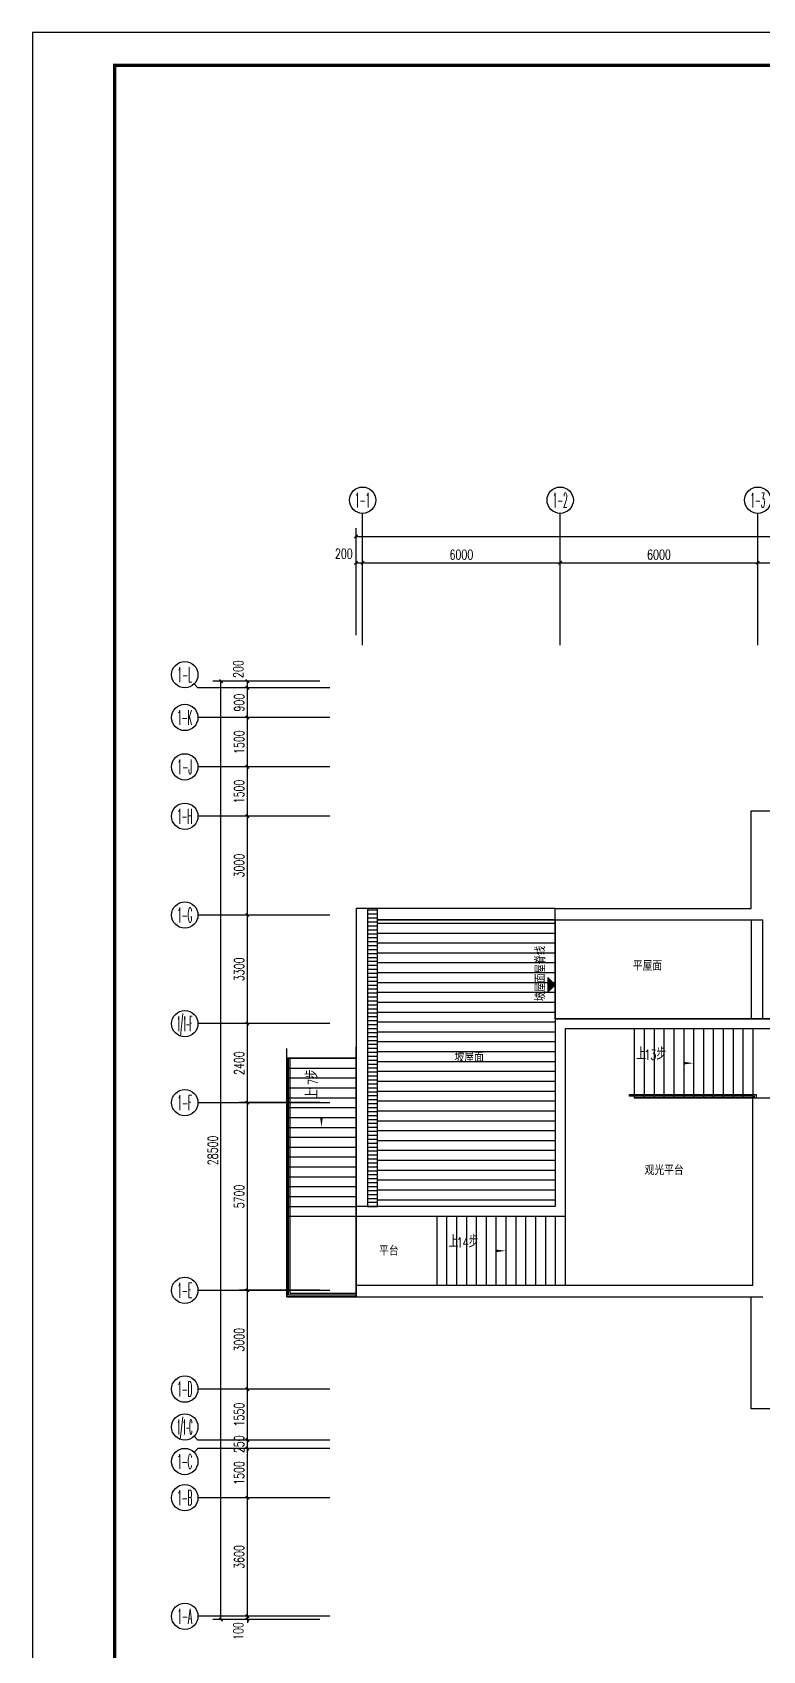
# Model space of a CAD drawing. Extents: x 815029915 to 815825525, y 579155098 to 579748855.
# Drawn here: x 815138250 to 815160425, y 579363266 to 579412420 of the extents above; entities that cross this region are included whole.
import ezdxf
from ezdxf.enums import TextEntityAlignment as Align

# ---------------------------------------------------------------- set-up
doc = ezdxf.new("R2010")
doc.units = 0
doc.header["$LTSCALE"] = 100
doc.header["$MEASUREMENT"] = 0
for name, color, linetype in [('AXIS', 3, 'Continuous'), ('AXIS_TEXT', 7, 'Continuous'), ('DIM_ELEV', 3, 'Continuous'), ('DIM_SYMB', 3, 'Continuous'), ('PUB_TEXT', 7, 'Continuous'), ('ZG-图框层', 4, 'Continuous'), ('zm', 1, 'Continuous')]:
    doc.layers.add(name, color=color, linetype=linetype)
doc.styles.add('_TCH_AXIS', font='COMPLEX', dxfattribs={"bigfont": 'GBCBIG'})
doc.styles.add('_TCH_DIM', font='SIMPLEX', dxfattribs={"bigfont": 'GBCBIG'})
doc.styles.add('_TCH_DIM_T3', font='SIMPLEX', dxfattribs={"width": 0.705882, "bigfont": 'GBCBIG'})
doc.styles.add('COMPLEX', font='COMPLEX')
doc.styles.add('宋体-TK', font='', dxfattribs={"width": 0.8})
doc.styles.get('宋体-TK').set_extended_font_data('SimSun')
doc.dimstyles.new('_TCH_ARCH-100', dxfattribs={"dimscale": 100, "dimtxt": 2.975, "dimasz": 1, "dimexe": 2.5, "dimexo": 3, "dimgap": 1, "dimtad": 1, "dimdec": 0, "dimzin": 0, "dimdsep": 46, "dimtxsty": '_TCH_DIM_T3', "dimblk": 'ARCHTICK', "dimcen": 0.09, "dimclrt": 7, "dimazin": 2, "dimtfac": 1, "dimtdec": 0, "dimtix": 1, "dimtmove": 2, "dimatfit": 3, "dimfxl": 0, "dimtolj": 1, "dimtzin": 0, "dimarcsym": 0})

# ---------------------------------------------------------------- blocks, each defined once
blk = doc.blocks.new('_AXISO')
blk.add_circle((0, 0), 0.5)
at = {"layer": 'AXIS_TEXT', "style": 'COMPLEX', "width": 1.041667}
blk.add_attdef('A', text='', height=0.56, dxfattribs=at).set_placement((-0.25, -0.28), (0.25, -0.28), align=Align.FIT)
blk = doc.blocks.new('_ArchTick')
at = {"color": 0, "linetype": 'ByBlock', "const_width": 0.4}
blk.add_lwpolyline([(-0.5, -0.5), (0.5, 0.5)], dxfattribs=at)
blk = doc.blocks.new('*D554')
at = {"layer": 'AXIS', "color": 0, "lineweight": -2, "transparency": 16777216}
for p, q in [((815146978, 579392710), (815143728, 579392710)), ((815143978, 579364210), (815143978, 579392710)), ((815146978, 579364210), (815143728, 579364210))]:
    blk.add_line(p, q, dxfattribs=at)
at = {"layer": 'Defpoints', "color": 0, "transparency": 16777216}
for p in [(815143978, 579392710), (815147278, 579392710), (815147278, 579364210)]:
    blk.add_point(p, dxfattribs=at)
at = {"layer": 'AXIS', "color": 0, "lineweight": -2, "transparency": 16777216, "xscale": 100, "yscale": 100, "zscale": 100}
for p, rotation in [((815143978, 579392710), 90), ((815143978, 579364210), 270)]:
    blk.add_blockref('_ArchTick', p, dxfattribs=dict(at, rotation=rotation))
at = {"layer": 'AXIS', "color": 7, "transparency": 16777216, "insert": (815143729, 579378460), "char_height": 297.5, "attachment_point": 5, "rotation": 90, "style": '_TCH_DIM_T3'}
blk.add_mtext('\\A1;28500', dxfattribs=at)
blk = doc.blocks.new('*D555')
at = {"layer": 'AXIS', "color": 0, "lineweight": -2, "transparency": 16777216}
for p, q in [((815146978, 579364310), (815144528, 579364310)), ((815146978, 579364210), (815144528, 579364210)), ((815144778, 579364310), (815144778, 579364410)), ((815144778, 579364210), (815144778, 579364310)), ((815144778, 579364210), (815144778, 579364110))]:
    blk.add_line(p, q, dxfattribs=at)
at = {"layer": 'Defpoints', "color": 0, "transparency": 16777216}
for p in [(815144778, 579364310), (815147278, 579364310), (815147278, 579364210)]:
    blk.add_point(p, dxfattribs=at)
at = {"layer": 'AXIS', "color": 0, "lineweight": -2, "transparency": 16777216, "xscale": 100, "yscale": 100, "zscale": 100}
for p, rotation in [((815144778, 579364310), 270), ((815144778, 579364210), 90)]:
    blk.add_blockref('_ArchTick', p, dxfattribs=dict(at, rotation=rotation))
at = {"layer": 'AXIS', "color": 7, "transparency": 16777216, "insert": (815144503, 579363860), "char_height": 297.5, "attachment_point": 5, "rotation": 90, "style": '_TCH_DIM_T3'}
blk.add_mtext('\\A1;100', dxfattribs=at)
blk = doc.blocks.new('*D556')
at = {"layer": 'AXIS', "color": 0, "lineweight": -2, "transparency": 16777216}
for p, q in [((815146978, 579367910), (815144528, 579367910)), ((815144778, 579364310), (815144778, 579367910)), ((815146978, 579364310), (815144528, 579364310))]:
    blk.add_line(p, q, dxfattribs=at)
at = {"layer": 'Defpoints', "color": 0, "transparency": 16777216}
for p in [(815144778, 579367910), (815147278, 579367910), (815147278, 579364310)]:
    blk.add_point(p, dxfattribs=at)
at = {"layer": 'AXIS', "color": 0, "lineweight": -2, "transparency": 16777216, "xscale": 100, "yscale": 100, "zscale": 100}
for p, rotation in [((815144778, 579367910), 90), ((815144778, 579364310), 270)]:
    blk.add_blockref('_ArchTick', p, dxfattribs=dict(at, rotation=rotation))
at = {"layer": 'AXIS', "color": 7, "transparency": 16777216, "insert": (815144529, 579366110), "char_height": 297.5, "attachment_point": 5, "rotation": 90, "style": '_TCH_DIM_T3'}
blk.add_mtext('\\A1;3600', dxfattribs=at)
blk = doc.blocks.new('*D557')
at = {"layer": 'AXIS', "color": 0, "lineweight": -2, "transparency": 16777216}
for p, q in [((815146978, 579369410), (815144528, 579369410)), ((815144778, 579367910), (815144778, 579369410)), ((815146978, 579367910), (815144528, 579367910))]:
    blk.add_line(p, q, dxfattribs=at)
at = {"layer": 'Defpoints', "color": 0, "transparency": 16777216}
for p in [(815144778, 579369410), (815147278, 579369410), (815147278, 579367910)]:
    blk.add_point(p, dxfattribs=at)
at = {"layer": 'AXIS', "color": 0, "lineweight": -2, "transparency": 16777216, "xscale": 100, "yscale": 100, "zscale": 100}
for p, rotation in [((815144778, 579369410), 90), ((815144778, 579367910), 270)]:
    blk.add_blockref('_ArchTick', p, dxfattribs=dict(at, rotation=rotation))
at = {"layer": 'AXIS', "color": 7, "transparency": 16777216, "insert": (815144529, 579368660), "char_height": 297.5, "attachment_point": 5, "rotation": 90, "style": '_TCH_DIM_T3'}
blk.add_mtext('\\A1;1500', dxfattribs=at)
blk = doc.blocks.new('*D558')
at = {"layer": 'AXIS', "color": 0, "lineweight": -2, "transparency": 16777216}
for p, q in [((815146978, 579369660), (815144528, 579369660)), ((815146978, 579369410), (815144528, 579369410)), ((815144778, 579369660), (815144778, 579369760)), ((815144778, 579369410), (815144778, 579369660)), ((815144778, 579369410), (815144778, 579369310))]:
    blk.add_line(p, q, dxfattribs=at)
at = {"layer": 'Defpoints', "color": 0, "transparency": 16777216}
for p in [(815144778, 579369660), (815147278, 579369660), (815147278, 579369410)]:
    blk.add_point(p, dxfattribs=at)
at = {"layer": 'AXIS', "color": 0, "lineweight": -2, "transparency": 16777216, "xscale": 100, "yscale": 100, "zscale": 100}
for p, rotation in [((815144778, 579369660), 270), ((815144778, 579369410), 90)]:
    blk.add_blockref('_ArchTick', p, dxfattribs=dict(at, rotation=rotation))
at = {"layer": 'AXIS', "color": 7, "transparency": 16777216, "insert": (815144529, 579369535), "char_height": 297.5, "attachment_point": 5, "rotation": 90, "style": '_TCH_DIM_T3'}
blk.add_mtext('\\A1;250', dxfattribs=at)
blk = doc.blocks.new('*D559')
at = {"layer": 'AXIS', "color": 0, "lineweight": -2, "transparency": 16777216}
for p, q in [((815146978, 579371210), (815144528, 579371210)), ((815144778, 579369660), (815144778, 579371210)), ((815146978, 579369660), (815144528, 579369660))]:
    blk.add_line(p, q, dxfattribs=at)
at = {"layer": 'Defpoints', "color": 0, "transparency": 16777216}
for p in [(815144778, 579371210), (815147278, 579371210), (815147278, 579369660)]:
    blk.add_point(p, dxfattribs=at)
at = {"layer": 'AXIS', "color": 0, "lineweight": -2, "transparency": 16777216, "xscale": 100, "yscale": 100, "zscale": 100}
for p, rotation in [((815144778, 579371210), 90), ((815144778, 579369660), 270)]:
    blk.add_blockref('_ArchTick', p, dxfattribs=dict(at, rotation=rotation))
at = {"layer": 'AXIS', "color": 7, "transparency": 16777216, "insert": (815144529, 579370435), "char_height": 297.5, "attachment_point": 5, "rotation": 90, "style": '_TCH_DIM_T3'}
blk.add_mtext('\\A1;1550', dxfattribs=at)
blk = doc.blocks.new('*D560')
at = {"layer": 'AXIS', "color": 0, "lineweight": -2, "transparency": 16777216}
for p, q in [((815146978, 579374210), (815144528, 579374210)), ((815144778, 579371210), (815144778, 579374210)), ((815146978, 579371210), (815144528, 579371210))]:
    blk.add_line(p, q, dxfattribs=at)
at = {"layer": 'Defpoints', "color": 0, "transparency": 16777216}
for p in [(815144778, 579374210), (815147278, 579374210), (815147278, 579371210)]:
    blk.add_point(p, dxfattribs=at)
at = {"layer": 'AXIS', "color": 0, "lineweight": -2, "transparency": 16777216, "xscale": 100, "yscale": 100, "zscale": 100}
for p, rotation in [((815144778, 579374210), 90), ((815144778, 579371210), 270)]:
    blk.add_blockref('_ArchTick', p, dxfattribs=dict(at, rotation=rotation))
at = {"layer": 'AXIS', "color": 7, "transparency": 16777216, "insert": (815144529, 579372710), "char_height": 297.5, "attachment_point": 5, "rotation": 90, "style": '_TCH_DIM_T3'}
blk.add_mtext('\\A1;3000', dxfattribs=at)
blk = doc.blocks.new('*D561')
at = {"layer": 'AXIS', "color": 0, "lineweight": -2, "transparency": 16777216}
for p, q in [((815146978, 579379910), (815144528, 579379910)), ((815144778, 579374210), (815144778, 579379910)), ((815146978, 579374210), (815144528, 579374210))]:
    blk.add_line(p, q, dxfattribs=at)
at = {"layer": 'Defpoints', "color": 0, "transparency": 16777216}
for p in [(815144778, 579379910), (815147278, 579379910), (815147278, 579374210)]:
    blk.add_point(p, dxfattribs=at)
at = {"layer": 'AXIS', "color": 0, "lineweight": -2, "transparency": 16777216, "xscale": 100, "yscale": 100, "zscale": 100}
for p, rotation in [((815144778, 579379910), 90), ((815144778, 579374210), 270)]:
    blk.add_blockref('_ArchTick', p, dxfattribs=dict(at, rotation=rotation))
at = {"layer": 'AXIS', "color": 7, "transparency": 16777216, "insert": (815144529, 579377060), "char_height": 297.5, "attachment_point": 5, "rotation": 90, "style": '_TCH_DIM_T3'}
blk.add_mtext('\\A1;5700', dxfattribs=at)
blk = doc.blocks.new('*D562')
at = {"layer": 'AXIS', "color": 0, "lineweight": -2, "transparency": 16777216}
for p, q in [((815146978, 579382310), (815144528, 579382310)), ((815144778, 579379910), (815144778, 579382310)), ((815146978, 579379910), (815144528, 579379910))]:
    blk.add_line(p, q, dxfattribs=at)
at = {"layer": 'Defpoints', "color": 0, "transparency": 16777216}
for p in [(815144778, 579382310), (815147278, 579382310), (815147278, 579379910)]:
    blk.add_point(p, dxfattribs=at)
at = {"layer": 'AXIS', "color": 0, "lineweight": -2, "transparency": 16777216, "xscale": 100, "yscale": 100, "zscale": 100}
for p, rotation in [((815144778, 579382310), 90), ((815144778, 579379910), 270)]:
    blk.add_blockref('_ArchTick', p, dxfattribs=dict(at, rotation=rotation))
at = {"layer": 'AXIS', "color": 7, "transparency": 16777216, "insert": (815144529, 579381110), "char_height": 297.5, "attachment_point": 5, "rotation": 90, "style": '_TCH_DIM_T3'}
blk.add_mtext('\\A1;2400', dxfattribs=at)
blk = doc.blocks.new('*D563')
at = {"layer": 'AXIS', "color": 0, "lineweight": -2, "transparency": 16777216}
for p, q in [((815146978, 579385610), (815144528, 579385610)), ((815144778, 579382310), (815144778, 579385610)), ((815146978, 579382310), (815144528, 579382310))]:
    blk.add_line(p, q, dxfattribs=at)
at = {"layer": 'Defpoints', "color": 0, "transparency": 16777216}
for p in [(815144778, 579385610), (815147278, 579385610), (815147278, 579382310)]:
    blk.add_point(p, dxfattribs=at)
at = {"layer": 'AXIS', "color": 0, "lineweight": -2, "transparency": 16777216, "xscale": 100, "yscale": 100, "zscale": 100}
for p, rotation in [((815144778, 579385610), 90), ((815144778, 579382310), 270)]:
    blk.add_blockref('_ArchTick', p, dxfattribs=dict(at, rotation=rotation))
at = {"layer": 'AXIS', "color": 7, "transparency": 16777216, "insert": (815144529, 579383960), "char_height": 297.5, "attachment_point": 5, "rotation": 90, "style": '_TCH_DIM_T3'}
blk.add_mtext('\\A1;3300', dxfattribs=at)
blk = doc.blocks.new('*D564')
at = {"layer": 'AXIS', "color": 0, "lineweight": -2, "transparency": 16777216}
for p, q in [((815146978, 579388610), (815144528, 579388610)), ((815144778, 579385610), (815144778, 579388610)), ((815146978, 579385610), (815144528, 579385610))]:
    blk.add_line(p, q, dxfattribs=at)
at = {"layer": 'Defpoints', "color": 0, "transparency": 16777216}
for p in [(815144778, 579388610), (815147278, 579388610), (815147278, 579385610)]:
    blk.add_point(p, dxfattribs=at)
at = {"layer": 'AXIS', "color": 0, "lineweight": -2, "transparency": 16777216, "xscale": 100, "yscale": 100, "zscale": 100}
for p, rotation in [((815144778, 579388610), 90), ((815144778, 579385610), 270)]:
    blk.add_blockref('_ArchTick', p, dxfattribs=dict(at, rotation=rotation))
at = {"layer": 'AXIS', "color": 7, "transparency": 16777216, "insert": (815144529, 579387110), "char_height": 297.5, "attachment_point": 5, "rotation": 90, "style": '_TCH_DIM_T3'}
blk.add_mtext('\\A1;3000', dxfattribs=at)
blk = doc.blocks.new('*D565')
at = {"layer": 'AXIS', "color": 0, "lineweight": -2, "transparency": 16777216}
for p, q in [((815146978, 579390110), (815144528, 579390110)), ((815144778, 579388610), (815144778, 579390110)), ((815146978, 579388610), (815144528, 579388610))]:
    blk.add_line(p, q, dxfattribs=at)
at = {"layer": 'Defpoints', "color": 0, "transparency": 16777216}
for p in [(815144778, 579390110), (815147278, 579390110), (815147278, 579388610)]:
    blk.add_point(p, dxfattribs=at)
at = {"layer": 'AXIS', "color": 0, "lineweight": -2, "transparency": 16777216, "xscale": 100, "yscale": 100, "zscale": 100}
for p, rotation in [((815144778, 579390110), 90), ((815144778, 579388610), 270)]:
    blk.add_blockref('_ArchTick', p, dxfattribs=dict(at, rotation=rotation))
at = {"layer": 'AXIS', "color": 7, "transparency": 16777216, "insert": (815144529, 579389360), "char_height": 297.5, "attachment_point": 5, "rotation": 90, "style": '_TCH_DIM_T3'}
blk.add_mtext('\\A1;1500', dxfattribs=at)
blk = doc.blocks.new('*D566')
at = {"layer": 'AXIS', "color": 0, "lineweight": -2, "transparency": 16777216}
for p, q in [((815146978, 579391610), (815144528, 579391610)), ((815144778, 579390110), (815144778, 579391610)), ((815146978, 579390110), (815144528, 579390110))]:
    blk.add_line(p, q, dxfattribs=at)
at = {"layer": 'Defpoints', "color": 0, "transparency": 16777216}
for p in [(815144778, 579391610), (815147278, 579391610), (815147278, 579390110)]:
    blk.add_point(p, dxfattribs=at)
at = {"layer": 'AXIS', "color": 0, "lineweight": -2, "transparency": 16777216, "xscale": 100, "yscale": 100, "zscale": 100}
for p, rotation in [((815144778, 579391610), 90), ((815144778, 579390110), 270)]:
    blk.add_blockref('_ArchTick', p, dxfattribs=dict(at, rotation=rotation))
at = {"layer": 'AXIS', "color": 7, "transparency": 16777216, "insert": (815144529, 579390860), "char_height": 297.5, "attachment_point": 5, "rotation": 90, "style": '_TCH_DIM_T3'}
blk.add_mtext('\\A1;1500', dxfattribs=at)
blk = doc.blocks.new('*D567')
at = {"layer": 'AXIS', "color": 0, "lineweight": -2, "transparency": 16777216}
for p, q in [((815146978, 579392510), (815144528, 579392510)), ((815144778, 579391610), (815144778, 579392510)), ((815146978, 579391610), (815144528, 579391610))]:
    blk.add_line(p, q, dxfattribs=at)
at = {"layer": 'Defpoints', "color": 0, "transparency": 16777216}
for p in [(815144778, 579392510), (815147278, 579392510), (815147278, 579391610)]:
    blk.add_point(p, dxfattribs=at)
at = {"layer": 'AXIS', "color": 0, "lineweight": -2, "transparency": 16777216, "xscale": 100, "yscale": 100, "zscale": 100}
for p, rotation in [((815144778, 579392510), 90), ((815144778, 579391610), 270)]:
    blk.add_blockref('_ArchTick', p, dxfattribs=dict(at, rotation=rotation))
at = {"layer": 'AXIS', "color": 7, "transparency": 16777216, "insert": (815144529, 579392060), "char_height": 297.5, "attachment_point": 5, "rotation": 90, "style": '_TCH_DIM_T3'}
blk.add_mtext('\\A1;900', dxfattribs=at)
blk = doc.blocks.new('*D568')
at = {"layer": 'AXIS', "color": 0, "lineweight": -2, "transparency": 16777216}
for p, q in [((815146978, 579392710), (815144528, 579392710)), ((815146978, 579392510), (815144528, 579392510)), ((815144778, 579392510), (815144778, 579392710))]:
    blk.add_line(p, q, dxfattribs=at)
at = {"layer": 'Defpoints', "color": 0, "transparency": 16777216}
for p in [(815144778, 579392710), (815147278, 579392710), (815147278, 579392510)]:
    blk.add_point(p, dxfattribs=at)
at = {"layer": 'AXIS', "color": 0, "lineweight": -2, "transparency": 16777216, "xscale": 100, "yscale": 100, "zscale": 100}
for p, rotation in [((815144778, 579392710), 90), ((815144778, 579392510), 270)]:
    blk.add_blockref('_ArchTick', p, dxfattribs=dict(at, rotation=rotation))
at = {"layer": 'AXIS', "color": 7, "transparency": 16777216, "insert": (815144503, 579393080), "char_height": 297.5, "attachment_point": 5, "rotation": 90, "style": '_TCH_DIM_T3'}
blk.add_mtext('\\A1;200', dxfattribs=at)
blk = doc.blocks.new('*D569')
at = {"layer": 'AXIS', "color": 0, "lineweight": -2, "transparency": 16777216}
for p, q in [((815148078, 579394110), (815148078, 579397360)), ((815148078, 579397110), (815207498, 579397110)), ((815207498, 579394110), (815207498, 579397360))]:
    blk.add_line(p, q, dxfattribs=at)
at = {"layer": 'Defpoints', "color": 0, "transparency": 16777216}
for p in [(815207498, 579397110), (815148078, 579393810), (815207498, 579393810)]:
    blk.add_point(p, dxfattribs=at)
at = {"layer": 'AXIS', "color": 0, "lineweight": -2, "transparency": 16777216, "xscale": 100, "yscale": 100, "zscale": 100, "rotation": 180}
blk.add_blockref('_ArchTick', (815148078, 579397110), dxfattribs=at)
at = {"layer": 'AXIS', "color": 0, "lineweight": -2, "transparency": 16777216, "xscale": 100, "yscale": 100, "zscale": 100}
blk.add_blockref('_ArchTick', (815207498, 579397110), dxfattribs=at)
at = {"layer": 'AXIS', "color": 7, "transparency": 16777216, "insert": (815177788, 579397358), "char_height": 297.5, "attachment_point": 5, "style": '_TCH_DIM_T3'}
blk.add_mtext('\\A1;59420', dxfattribs=at)
blk = doc.blocks.new('*D570')
at = {"layer": 'AXIS', "color": 0, "lineweight": -2, "transparency": 16777216}
for p, q in [((815148078, 579394110), (815148078, 579396560)), ((815148278, 579394110), (815148278, 579396560)), ((815148078, 579396310), (815148278, 579396310))]:
    blk.add_line(p, q, dxfattribs=at)
at = {"layer": 'Defpoints', "color": 0, "transparency": 16777216}
for p in [(815148278, 579396310), (815148078, 579393810), (815148278, 579393810)]:
    blk.add_point(p, dxfattribs=at)
at = {"layer": 'AXIS', "color": 0, "lineweight": -2, "transparency": 16777216, "xscale": 100, "yscale": 100, "zscale": 100, "rotation": 180}
blk.add_blockref('_ArchTick', (815148078, 579396310), dxfattribs=at)
at = {"layer": 'AXIS', "color": 0, "lineweight": -2, "transparency": 16777216, "xscale": 100, "yscale": 100, "zscale": 100}
blk.add_blockref('_ArchTick', (815148278, 579396310), dxfattribs=at)
at = {"layer": 'AXIS', "color": 7, "transparency": 16777216, "insert": (815147708, 579396585), "char_height": 297.5, "attachment_point": 5, "style": '_TCH_DIM_T3'}
blk.add_mtext('\\A1;200', dxfattribs=at)
blk = doc.blocks.new('*D571')
at = {"layer": 'AXIS', "color": 0, "lineweight": -2, "transparency": 16777216}
for p, q in [((815148278, 579394110), (815148278, 579396560)), ((815154278, 579394110), (815154278, 579396560)), ((815148278, 579396310), (815154278, 579396310))]:
    blk.add_line(p, q, dxfattribs=at)
at = {"layer": 'Defpoints', "color": 0, "transparency": 16777216}
for p in [(815154278, 579396310), (815148278, 579393810), (815154278, 579393810)]:
    blk.add_point(p, dxfattribs=at)
at = {"layer": 'AXIS', "color": 0, "lineweight": -2, "transparency": 16777216, "xscale": 100, "yscale": 100, "zscale": 100, "rotation": 180}
blk.add_blockref('_ArchTick', (815148278, 579396310), dxfattribs=at)
at = {"layer": 'AXIS', "color": 0, "lineweight": -2, "transparency": 16777216, "xscale": 100, "yscale": 100, "zscale": 100}
blk.add_blockref('_ArchTick', (815154278, 579396310), dxfattribs=at)
at = {"layer": 'AXIS', "color": 7, "transparency": 16777216, "insert": (815151278, 579396558), "char_height": 297.5, "attachment_point": 5, "style": '_TCH_DIM_T3'}
blk.add_mtext('\\A1;6000', dxfattribs=at)
blk = doc.blocks.new('*D572')
at = {"layer": 'AXIS', "color": 0, "lineweight": -2, "transparency": 16777216}
for p, q in [((815154278, 579394110), (815154278, 579396560)), ((815160278, 579394110), (815160278, 579396560)), ((815154278, 579396310), (815160278, 579396310))]:
    blk.add_line(p, q, dxfattribs=at)
at = {"layer": 'Defpoints', "color": 0, "transparency": 16777216}
for p in [(815160278, 579396310), (815154278, 579393810), (815160278, 579393810)]:
    blk.add_point(p, dxfattribs=at)
at = {"layer": 'AXIS', "color": 0, "lineweight": -2, "transparency": 16777216, "xscale": 100, "yscale": 100, "zscale": 100, "rotation": 180}
blk.add_blockref('_ArchTick', (815154278, 579396310), dxfattribs=at)
at = {"layer": 'AXIS', "color": 0, "lineweight": -2, "transparency": 16777216, "xscale": 100, "yscale": 100, "zscale": 100}
blk.add_blockref('_ArchTick', (815160278, 579396310), dxfattribs=at)
at = {"layer": 'AXIS', "color": 7, "transparency": 16777216, "insert": (815157278, 579396558), "char_height": 297.5, "attachment_point": 5, "style": '_TCH_DIM_T3'}
blk.add_mtext('\\A1;6000', dxfattribs=at)
blk = doc.blocks.new('*D573')
at = {"layer": 'AXIS', "color": 0, "lineweight": -2, "transparency": 16777216}
for p, q in [((815160278, 579394110), (815160278, 579396560)), ((815166278, 579394110), (815166278, 579396560)), ((815160278, 579396310), (815166278, 579396310))]:
    blk.add_line(p, q, dxfattribs=at)
at = {"layer": 'Defpoints', "color": 0, "transparency": 16777216}
for p in [(815166278, 579396310), (815160278, 579393810), (815166278, 579393810)]:
    blk.add_point(p, dxfattribs=at)
at = {"layer": 'AXIS', "color": 0, "lineweight": -2, "transparency": 16777216, "xscale": 100, "yscale": 100, "zscale": 100, "rotation": 180}
blk.add_blockref('_ArchTick', (815160278, 579396310), dxfattribs=at)
at = {"layer": 'AXIS', "color": 0, "lineweight": -2, "transparency": 16777216, "xscale": 100, "yscale": 100, "zscale": 100}
blk.add_blockref('_ArchTick', (815166278, 579396310), dxfattribs=at)
at = {"layer": 'AXIS', "color": 7, "transparency": 16777216, "insert": (815163278, 579396558), "char_height": 297.5, "attachment_point": 5, "style": '_TCH_DIM_T3'}
blk.add_mtext('\\A1;6000', dxfattribs=at)
blk = doc.blocks.new('ll')
at = {"layer": 'ZG-图框层'}
blk.add_lwpolyline([(815136770, 579524220), (815255670, 579524220), (815255670, 579608320), (815136770, 579608320)], close=True, dxfattribs=at)

msp = doc.modelspace()

# ---------------------------------------------------------------- hatches: boundary and pattern name
at = {"layer": 'DIM_ELEV'}
msp.add_hatch(color=256, dxfattribs=at).paths.add_polyline_path([(815154128.2, 579383491.8), (815153903.2, 579383716.8), (815153903.2, 579383266.8)])

# ---------------------------------------------------------------- linework, layer by layer
for p, q in [((815160078.2, 579385809.7), (815160078.2, 579388771.3)), ((815160078.2, 579388771.3), (815178478.2, 579388771.3)), ((815154128.2, 579385809.7), (815148078.2, 579385809.7)), ((815148078.2, 579385809.7), (815148078.2, 579376459.7)), ((815148728.2, 579385809.7), (815148428.2, 579385809.7)), ((815148428.2, 579385809.7), (815148428.2, 579376759.7)), ((815148728.2, 579376759.7), (815148728.2, 579385809.7)), ((815154128.2, 579382459.7), (815154128.2, 579385809.7)), ((815154128.2, 579385809.7), (815160078.2, 579385809.7)), ((815148728.2, 579385459.7), (815154128.2, 579385459.7)), ((815148728.2, 579376759.7), (815148728.2, 579385459.7)), ((815154128.2, 579385459.7), (815148728.2, 579385459.7)), ((815154128.2, 579385459.7), (815154128.2, 579376759.7)), ((815154128.2, 579385459.7), (815160428.9, 579385459.7)), ((815160072.7, 579385460.4), (815160072.7, 579382459.7)), ((815160422.7, 579385460.4), (815160422.7, 579382459.7)), ((815166128.2, 579382459.7), (815154128.2, 579382459.7)), ((815154128.2, 579382459.7), (815154128.2, 579376759.7)), ((815154128.2, 579382459.7), (815154128.2, 579376759.7)), ((815154128.2, 579382459.7), (815166128.2, 579382459.7)), ((815154428.2, 579382159.7), (815154428.2, 579376459.7)), ((815154428.2, 579382159.7), (815166428.2, 579382159.7)), ((815148078.2, 579381259.7), (815145978.2, 579381259.7)), ((815145978.2, 579381259.7), (815145978.2, 579374009.7)), ((815146028.2, 579374059.7), (815146028.2, 579381259.7)), ((815146078.2, 579374109.7), (815146078.2, 579381259.7)), ((815148078.2, 579376759.7), (815148078.2, 579381259.7)), ((815160128.2, 579374359.7), (815160128.2, 579380059.7)), ((815160128.2, 579380059.7), (815178978.3, 579380059.7)), ((815154128.2, 579376759.7), (815148078.2, 579376759.7)), ((815154128.2, 579376759.7), (815148078.2, 579376759.7)), ((815148428.2, 579376759.7), (815148728.2, 579376759.7)), ((815154128.2, 579376759.7), (815148728.2, 579376759.7)), ((815148078.2, 579376459.7), (815154428.2, 579376459.7)), ((815160128.2, 579374359.7), (815148078.2, 579374359.7)), ((815145978.2, 579374009.7), (815160428.2, 579374009.7)), ((815148078.2, 579374059.7), (815146028.2, 579374059.7)), ((815148078.2, 579374109.7), (815146078.2, 579374109.7)), ((815148078.2, 579374009.7), (815160428.2, 579374009.7)), ((815160078.2, 579370609.7), (815160078.2, 579374009.7)), ((815178078.2, 579370609.7), (815160078.2, 579370609.7))]:
    msp.add_line(p, q)
at = {"color": 252, "linetype": 'Continuous'}
for p, q in [((815148428.2, 579385763.2), (815148728.2, 579385763.2)), ((815148428.2, 579385643.2), (815148728.2, 579385643.2)), ((815148428.2, 579385523.2), (815148728.2, 579385523.2)), ((815148428.2, 579385403.2), (815148728.2, 579385403.2)), ((815148428.2, 579385283.2), (815148728.2, 579385283.2)), ((815148428.2, 579385163.2), (815148728.2, 579385163.2)), ((815148728.2, 579385363.2), (815154128.2, 579385363.2)), ((815148428.2, 579385043.2), (815148728.2, 579385043.2)), ((815148428.2, 579384923.2), (815148728.2, 579384923.2)), ((815148428.2, 579384803.2), (815148728.2, 579384803.2)), ((815148428.2, 579384683.2), (815148728.2, 579384683.2)), ((815148728.2, 579385063.2), (815154128.2, 579385063.2)), ((815148728.2, 579384763.2), (815154128.2, 579384763.2)), ((815148428.2, 579384563.2), (815148728.2, 579384563.2)), ((815148428.2, 579384443.2), (815148728.2, 579384443.2)), ((815148428.2, 579384323.2), (815148728.2, 579384323.2)), ((815148428.2, 579384203.2), (815148728.2, 579384203.2)), ((815148728.2, 579384463.2), (815154128.2, 579384463.2)), ((815148728.2, 579384163.2), (815154128.2, 579384163.2)), ((815148428.2, 579384083.2), (815148728.2, 579384083.2)), ((815148428.2, 579383963.2), (815148728.2, 579383963.2)), ((815148428.2, 579383843.2), (815148728.2, 579383843.2)), ((815148428.2, 579383723.2), (815148728.2, 579383723.2)), ((815148728.2, 579383863.2), (815154128.2, 579383863.2)), ((815148428.2, 579383603.2), (815148728.2, 579383603.2)), ((815148428.2, 579383483.2), (815148728.2, 579383483.2)), ((815148428.2, 579383363.2), (815148728.2, 579383363.2)), ((815148428.2, 579383243.2), (815148728.2, 579383243.2)), ((815148728.2, 579383563.2), (815154128.2, 579383563.2)), ((815148728.2, 579383263.2), (815154128.2, 579383263.2)), ((815148428.2, 579383123.2), (815148728.2, 579383123.2)), ((815148428.2, 579383003.2), (815148728.2, 579383003.2)), ((815148428.2, 579382883.2), (815148728.2, 579382883.2)), ((815148428.2, 579382763.2), (815148728.2, 579382763.2)), ((815148728.2, 579382963.2), (815154128.2, 579382963.2)), ((815148728.2, 579382663.2), (815154128.2, 579382663.2)), ((815148428.2, 579382643.2), (815148728.2, 579382643.2)), ((815148428.2, 579382523.2), (815148728.2, 579382523.2)), ((815148428.2, 579382403.2), (815148728.2, 579382403.2)), ((815148428.2, 579382283.2), (815148728.2, 579382283.2)), ((815148428.2, 579382163.2), (815148728.2, 579382163.2)), ((815148728.2, 579382363.2), (815154128.2, 579382363.2)), ((815148428.2, 579382043.2), (815148728.2, 579382043.2)), ((815148428.2, 579381923.2), (815148728.2, 579381923.2)), ((815148428.2, 579381803.2), (815148728.2, 579381803.2)), ((815148428.2, 579381683.2), (815148728.2, 579381683.2)), ((815148728.2, 579382063.2), (815154128.2, 579382063.2)), ((815148728.2, 579381763.2), (815154128.2, 579381763.2)), ((815148428.2, 579381563.2), (815148728.2, 579381563.2)), ((815148428.2, 579381443.2), (815148728.2, 579381443.2)), ((815148428.2, 579381323.2), (815148728.2, 579381323.2)), ((815148428.2, 579381203.2), (815148728.2, 579381203.2)), ((815148728.2, 579381463.2), (815154128.2, 579381463.2)), ((815148428.2, 579381083.2), (815148728.2, 579381083.2)), ((815148428.2, 579380963.2), (815148728.2, 579380963.2)), ((815148428.2, 579380843.2), (815148728.2, 579380843.2)), ((815148428.2, 579380723.2), (815148728.2, 579380723.2)), ((815148728.2, 579381163.2), (815154128.2, 579381163.2)), ((815148728.2, 579380863.2), (815154128.2, 579380863.2)), ((815148428.2, 579380603.2), (815148728.2, 579380603.2)), ((815148428.2, 579380483.2), (815148728.2, 579380483.2)), ((815148428.2, 579380363.2), (815148728.2, 579380363.2)), ((815148428.2, 579380243.2), (815148728.2, 579380243.2)), ((815148728.2, 579380563.2), (815154128.2, 579380563.2)), ((815148728.2, 579380263.2), (815154128.2, 579380263.2)), ((815148428.2, 579380123.2), (815148728.2, 579380123.2)), ((815148428.2, 579380003.2), (815148728.2, 579380003.2)), ((815148428.2, 579379883.2), (815148728.2, 579379883.2)), ((815148428.2, 579379763.2), (815148728.2, 579379763.2)), ((815148728.2, 579379963.2), (815154128.2, 579379963.2)), ((815148428.2, 579379643.2), (815148728.2, 579379643.2)), ((815148428.2, 579379523.2), (815148728.2, 579379523.2)), ((815148428.2, 579379403.2), (815148728.2, 579379403.2)), ((815148428.2, 579379283.2), (815148728.2, 579379283.2)), ((815148728.2, 579379663.2), (815154128.2, 579379663.2)), ((815148728.2, 579379363.2), (815154128.2, 579379363.2)), ((815148428.2, 579379163.2), (815148728.2, 579379163.2)), ((815148428.2, 579379043.2), (815148728.2, 579379043.2)), ((815148428.2, 579378923.2), (815148728.2, 579378923.2)), ((815148428.2, 579378803.2), (815148728.2, 579378803.2)), ((815148728.2, 579379063.2), (815154128.2, 579379063.2)), ((815148728.2, 579378763.2), (815154128.2, 579378763.2)), ((815148428.2, 579378683.2), (815148728.2, 579378683.2)), ((815148428.2, 579378563.2), (815148728.2, 579378563.2)), ((815148428.2, 579378443.2), (815148728.2, 579378443.2)), ((815148428.2, 579378323.2), (815148728.2, 579378323.2)), ((815148728.2, 579378463.2), (815154128.2, 579378463.2)), ((815148428.2, 579378203.2), (815148728.2, 579378203.2)), ((815148428.2, 579378083.2), (815148728.2, 579378083.2)), ((815148428.2, 579377963.2), (815148728.2, 579377963.2)), ((815148428.2, 579377843.2), (815148728.2, 579377843.2)), ((815148728.2, 579378163.2), (815154128.2, 579378163.2)), ((815148728.2, 579377863.2), (815154128.2, 579377863.2)), ((815148428.2, 579377723.2), (815148728.2, 579377723.2)), ((815148428.2, 579377603.2), (815148728.2, 579377603.2)), ((815148428.2, 579377483.2), (815148728.2, 579377483.2)), ((815148428.2, 579377363.2), (815148728.2, 579377363.2)), ((815148428.2, 579377243.2), (815148728.2, 579377243.2)), ((815148728.2, 579377563.2), (815154128.2, 579377563.2)), ((815148728.2, 579377263.2), (815154128.2, 579377263.2)), ((815148428.2, 579377123.2), (815148728.2, 579377123.2)), ((815148428.2, 579377003.2), (815148728.2, 579377003.2)), ((815148428.2, 579376883.2), (815148728.2, 579376883.2)), ((815148428.2, 579376763.2), (815148728.2, 579376763.2)), ((815148728.2, 579376963.2), (815154128.2, 579376963.2))]:
    msp.add_line(p, q, dxfattribs=at)
at = {"color": 2}
for p, q in [((815156528.2, 579382159.7), (815156528.2, 579380059.7)), ((815156828.2, 579382159.7), (815156828.2, 579380059.7)), ((815157128.2, 579382159.7), (815157128.2, 579380059.7)), ((815157428.2, 579382159.7), (815157428.2, 579380059.7)), ((815157728.2, 579382159.7), (815157728.2, 579380059.7)), ((815158028.2, 579382159.7), (815158028.2, 579380059.7)), ((815158328.2, 579382159.7), (815158328.2, 579380059.7)), ((815158628.2, 579382159.7), (815158628.2, 579380059.7)), ((815158928.2, 579382159.7), (815158928.2, 579380059.7)), ((815159228.2, 579382159.7), (815159228.2, 579380059.7)), ((815159528.2, 579382159.7), (815159528.2, 579380059.7)), ((815159828.2, 579382159.7), (815159828.2, 579380059.7)), ((815160128.2, 579382159.7), (815160128.2, 579380059.7)), ((815145978.2, 579376459.7), (815145978.2, 579381560)), ((815145978.2, 579381259.7), (815148078.2, 579381259.7)), ((815148078.2, 579374009.7), (815148078.2, 579381601.6)), ((815145978.2, 579380959.7), (815148078.2, 579380959.7)), ((815145978.2, 579380659.7), (815148078.2, 579380659.7)), ((815145978.2, 579380359.7), (815148078.2, 579380359.7)), ((815145978.2, 579380059.7), (815148078.2, 579380059.7)), ((815145978.2, 579379759.7), (815148078.2, 579379759.7)), ((815156378.2, 579380109.7), (815156378.2, 579380159.7)), ((815156378.2, 579380159.7), (815156528.2, 579380159.7)), ((815156528.2, 579380109.7), (815156378.2, 579380109.7)), ((815156528.2, 579380159.7), (815160228.2, 579380159.7)), ((815160178.2, 579380109.7), (815156528.2, 579380109.7)), ((815160128.2, 579380059.7), (815156528.2, 579380059.7)), ((815156528.2, 579380059.7), (815160128.2, 579380059.7)), ((815160178.2, 579380059.7), (815160178.2, 579380109.7)), ((815160228.2, 579380159.7), (815160228.2, 579380059.7)), ((815145978.2, 579379459.7), (815148078.2, 579379459.7)), ((815145978.2, 579379159.7), (815148078.2, 579379159.7)), ((815145978.2, 579378859.7), (815148078.2, 579378859.7)), ((815145978.2, 579378559.7), (815148078.2, 579378559.7)), ((815145978.2, 579378259.7), (815148078.2, 579378259.7)), ((815145978.2, 579377959.7), (815148078.2, 579377959.7)), ((815145978.2, 579377659.7), (815148078.2, 579377659.7)), ((815145978.2, 579377359.7), (815148078.2, 579377359.7)), ((815145978.2, 579377059.7), (815148078.2, 579377059.7)), ((815145978.2, 579376759.7), (815148078.2, 579376759.7)), ((815145978.2, 579376459.7), (815148078.2, 579376459.7)), ((815145978.2, 579374009.7), (815145978.2, 579376459.7)), ((815148078.2, 579376459.7), (815148078.2, 579374009.7)), ((815150528.2, 579376459.7), (815150528.2, 579374359.7)), ((815150828.2, 579376459.7), (815150828.2, 579374359.7)), ((815151128.2, 579376459.7), (815151128.2, 579374359.7)), ((815151428.2, 579376459.7), (815151428.2, 579374359.7)), ((815151728.2, 579376459.7), (815151728.2, 579374359.7)), ((815152028.2, 579376459.7), (815152028.2, 579374359.7)), ((815152328.2, 579376459.7), (815152328.2, 579374359.7)), ((815152628.2, 579376459.7), (815152628.2, 579374359.7)), ((815152928.2, 579376459.7), (815152928.2, 579374359.7)), ((815153228.2, 579376459.7), (815153228.2, 579374359.7)), ((815153528.2, 579376459.7), (815153528.2, 579374359.7)), ((815153828.2, 579376459.7), (815153828.2, 579374359.7)), ((815154128.2, 579376459.7), (815154128.2, 579374359.7)), ((815154428.2, 579376459.7), (815154428.2, 579374359.7)), ((815148078.2, 579374009.7), (815145978.2, 579374009.7))]:
    msp.add_line(p, q, dxfattribs=at)
at = {"layer": 'AXIS'}
for p, q in [((815148278.2, 579393809.7), (815148278.2, 579397809.7)), ((815154278.2, 579393809.7), (815154278.2, 579397809.7)), ((815160278.2, 579393809.7), (815160278.2, 579397809.7)), ((815143278.2, 579392509.7), (815143161, 579392626.9)), ((815147278.2, 579392509.7), (815143278.2, 579392509.7)), ((815147278.2, 579391609.7), (815143278.2, 579391609.7)), ((815147278.2, 579390109.7), (815143278.2, 579390109.7)), ((815147278.2, 579388609.7), (815143278.2, 579388609.7)), ((815147278.2, 579385609.7), (815143278.2, 579385609.7)), ((815147278.2, 579382309.7), (815143278.2, 579382309.7)), ((815147278.2, 579379909.7), (815143278.2, 579379909.7)), ((815147278.2, 579374209.7), (815143278.2, 579374209.7)), ((815147278.2, 579371209.7), (815143278.2, 579371209.7)), ((815143278.2, 579369659.7), (815143161, 579369776.9)), ((815143278.2, 579369409.7), (815143161, 579369292.6)), ((815147278.2, 579369659.7), (815143278.2, 579369659.7)), ((815147278.2, 579369409.7), (815143278.2, 579369409.7)), ((815147278.2, 579367909.7), (815143278.2, 579367909.7)), ((815147278.2, 579364309.7), (815143278.2, 579364309.7))]:
    msp.add_line(p, q, dxfattribs=at)
at = {"layer": 'DIM_ELEV'}
for p, q in [((815154128.2, 579383491.8), (815153903.2, 579383716.8)), ((815153903.2, 579383716.8), (815153903.2, 579383266.8)), ((815154128.2, 579383491.8), (815153903.2, 579383266.8))]:
    msp.add_line(p, q, dxfattribs=at)
at = {"layer": 'DIM_SYMB'}
for points in [[(815147028.2, 579381733.3, 0, 0, 0), (815147028.2, 579379159.7, 0, 80, 0), (815147028.2, 579379459.7, 0, 0, 0)], [(815155706.7, 579381109.7, 0, 0, 0), (815158328.2, 579381109.7, 0, 80, 0), (815158028.2, 579381109.7, 0, 0, 0)], [(815150006.7, 579375409.7, 0, 0, 0), (815152628.2, 579375409.7, 0, 80, 0), (815152328.2, 579375409.7, 0, 0, 0)]]:
    msp.add_lwpolyline(points, format="xyseb", dxfattribs=at)
at = {"layer": 'ZG-图框层'}
msp.add_lwpolyline([(815138250.2, 579328319.6), (815257150.2, 579328319.6), (815257150.2, 579412419.6), (815138250.2, 579412419.6)], close=True, dxfattribs=at)
at = {"layer": 'ZG-图框层', "const_width": 100}
msp.add_lwpolyline([(815140750.2, 579329319.6), (815256150.2, 579329319.6), (815256150.2, 579411419.6), (815140750.2, 579411419.6)], close=True, dxfattribs=at)

# ---------------------------------------------------------------- block references
at = {"layer": 'AXIS'}
ref = msp.add_blockref('_AXISO', (815148278.2, 579398209.7), dxfattribs=dict(at, xscale=800, yscale=800, zscale=800))
ref.add_attrib('A', '1-1', dxfattribs={"color": 7, "height": 452.55, "style": '_TCH_AXIS', "width": 0.42}).set_placement((815148051.9, 579397983.5), (815148504.5, 579397983.5), align=Align.FIT)
ref = msp.add_blockref('_AXISO', (815154278.2, 579398209.7), dxfattribs=dict(at, xscale=800, yscale=800, zscale=800))
ref.add_attrib('A', '1-2', dxfattribs={"color": 7, "height": 452.55, "style": '_TCH_AXIS', "width": 0.381818}).set_placement((815154051.9, 579397983.5), (815154504.5, 579397983.5), align=Align.FIT)
ref = msp.add_blockref('_AXISO', (815160278.2, 579398209.7), dxfattribs=dict(at, xscale=800, yscale=800, zscale=800))
ref.add_attrib('A', '1-3', dxfattribs={"color": 7, "height": 452.55, "style": '_TCH_AXIS', "width": 0.381818}).set_placement((815160051.9, 579397983.5), (815160504.5, 579397983.5), align=Align.FIT)
ref = msp.add_blockref('_AXISO', (815142878.2, 579392909.7), dxfattribs=dict(at, xscale=800, yscale=800, zscale=800))
ref.add_attrib('A', '1-L', dxfattribs={"color": 7, "height": 452.55, "style": '_TCH_AXIS', "width": 0.375}).set_placement((815142651.9, 579392683.5), (815143104.5, 579392683.5), align=Align.FIT)
ref = msp.add_blockref('_AXISO', (815142878.2, 579391609.7), dxfattribs=dict(at, xscale=800, yscale=800, zscale=800))
ref.add_attrib('A', '1-K', dxfattribs={"color": 7, "height": 452.55, "style": '_TCH_AXIS', "width": 0.35}).set_placement((815142651.9, 579391383.5), (815143104.5, 579391383.5), align=Align.FIT)
ref = msp.add_blockref('_AXISO', (815142878.2, 579390109.7), dxfattribs=dict(at, xscale=800, yscale=800, zscale=800))
ref.add_attrib('A', '1-J', dxfattribs={"color": 7, "height": 452.55, "style": '_TCH_AXIS', "width": 0.403846}).set_placement((815142651.9, 579389883.5), (815143104.5, 579389883.5), align=Align.FIT)
ref = msp.add_blockref('_AXISO', (815142878.2, 579388609.7), dxfattribs=dict(at, xscale=800, yscale=800, zscale=800))
ref.add_attrib('A', '1-H', dxfattribs={"color": 7, "height": 452.55, "style": '_TCH_AXIS', "width": 0.344262}).set_placement((815142651.9, 579388383.5), (815143104.5, 579388383.5), align=Align.FIT)
ref = msp.add_blockref('_AXISO', (815142878.2, 579385609.7), dxfattribs=dict(at, xscale=800, yscale=800, zscale=800))
ref.add_attrib('A', '1-G', dxfattribs={"color": 7, "height": 452.55, "style": '_TCH_AXIS', "width": 0.355932}).set_placement((815142651.9, 579385383.5), (815143104.5, 579385383.5), align=Align.FIT)
ref = msp.add_blockref('_AXISO', (815142878.2, 579382309.7), dxfattribs=dict(at, xscale=800, yscale=800, zscale=800))
ref.add_attrib('A', '1/1-F', dxfattribs={"color": 7, "height": 452.55, "style": '_TCH_AXIS', "width": 0.223404}).set_placement((815142651.9, 579382083.5), (815143104.5, 579382083.5), align=Align.FIT)
ref = msp.add_blockref('_AXISO', (815142878.2, 579379909.7), dxfattribs=dict(at, xscale=800, yscale=800, zscale=800))
ref.add_attrib('A', '1-F', dxfattribs={"color": 7, "height": 452.55, "style": '_TCH_AXIS', "width": 0.368421}).set_placement((815142651.9, 579379683.5), (815143104.5, 579379683.5), align=Align.FIT)
ref = msp.add_blockref('_AXISO', (815142878.2, 579374209.7), dxfattribs=dict(at, xscale=800, yscale=800, zscale=800))
ref.add_attrib('A', '1-E', dxfattribs={"color": 7, "height": 452.55, "style": '_TCH_AXIS', "width": 0.368421}).set_placement((815142651.9, 579373983.5), (815143104.5, 579373983.5), align=Align.FIT)
ref = msp.add_blockref('_AXISO', (815142878.2, 579371209.7), dxfattribs=dict(at, xscale=800, yscale=800, zscale=800))
ref.add_attrib('A', '1-D', dxfattribs={"color": 7, "height": 452.55, "style": '_TCH_AXIS', "width": 0.362069}).set_placement((815142651.9, 579370983.5), (815143104.5, 579370983.5), align=Align.FIT)
ref = msp.add_blockref('_AXISO', (815142878.2, 579370059.7), dxfattribs=dict(at, xscale=800, yscale=800, zscale=800))
ref.add_attrib('A', '1/1-C', dxfattribs={"color": 7, "height": 452.55, "style": '_TCH_AXIS', "width": 0.225806}).set_placement((815142651.9, 579369833.5), (815143104.5, 579369833.5), align=Align.FIT)
ref = msp.add_blockref('_AXISO', (815142878.2, 579369009.7), dxfattribs=dict(at, xscale=800, yscale=800, zscale=800))
ref.add_attrib('A', '1-C', dxfattribs={"color": 7, "height": 452.55, "style": '_TCH_AXIS', "width": 0.375}).set_placement((815142651.9, 579368783.5), (815143104.5, 579368783.5), align=Align.FIT)
ref = msp.add_blockref('_AXISO', (815142878.2, 579367909.7), dxfattribs=dict(at, xscale=800, yscale=800, zscale=800))
ref.add_attrib('A', '1-B', dxfattribs={"color": 7, "height": 452.55, "style": '_TCH_AXIS', "width": 0.362069}).set_placement((815142651.9, 579367683.5), (815143104.5, 579367683.5), align=Align.FIT)
ref = msp.add_blockref('_AXISO', (815142878.2, 579364309.7), dxfattribs=dict(at, xscale=800, yscale=800, zscale=800))
ref.add_attrib('A', '1-A', dxfattribs={"color": 7, "height": 452.55, "style": '_TCH_AXIS', "width": 0.355932}).set_placement((815142651.9, 579364083.5), (815143104.5, 579364083.5), align=Align.FIT)
at = {"layer": 'zm', "color": 1}
msp.add_blockref('ll', (1480.1, -195900.4), dxfattribs=at)

# ---------------------------------------------------------------- texts
at = {"layer": 'DIM_SYMB', "color": 7, "style": '_TCH_DIM'}
for s, p in [('上', (815156588.6, 579381214.7)), ('步', (815157197.4, 579381214.7)), ('上', (815150888.6, 579375514.7)), ('步', (815151497.4, 579375514.7))]:
    msp.add_text(s, height=373.3, dxfattribs=at).set_placement(p)
at = {"layer": 'DIM_SYMB', "color": 7, "style": '_TCH_DIM', "width": 0.705882}
for s, p in [('13', (815156837.4, 579381214.7)), ('14', (815151137.4, 579375514.7))]:
    msp.add_text(s, height=297.5, dxfattribs=at).set_placement(p)
at = {"layer": 'DIM_SYMB', "color": 7, "style": '_TCH_DIM'}
for s, p in [('步', (815146923.2, 579380626.5)), ('上', (815146923.2, 579380017.6))]:
    msp.add_text(s, height=373.3, rotation=90, dxfattribs=at).set_placement(p)
at = {"layer": 'DIM_SYMB', "color": 7, "style": '_TCH_DIM', "width": 0.705882}
msp.add_text('17', height=297.5, rotation=90, dxfattribs=at).set_placement((815146923.2, 579380266.5))
at = {"layer": 'PUB_TEXT', "style": '_TCH_DIM'}
msp.add_text('坡屋面屋脊线', height=280, rotation=90, dxfattribs=at).set_placement((815153824.4, 579382994.4))
at = {"layer": 'PUB_TEXT', "style": '宋体-TK', "width": 0.8}
for s, p in [('平屋面', (815156485.3, 579383949)), ('坡屋面', (815151071.9, 579381172.4)), ('观光平台', (815156844.2, 579377737.7)), ('平台', (815148777.7, 579375289.8))]:
    msp.add_text(s, height=264.35, dxfattribs=at).set_placement(p)

# ---------------------------------------------------------------- dimensions: what is measured, and where the dimension line sits
at = {"layer": 'AXIS'}
for p1, p2, distance, picture, middle in [((815148078.2, 579393809.7), (815207498.2, 579393809.7), 3300, '*D569', (815177788.2, 579397358.5)), ((815148278.2, 579393809.7), (815154278.2, 579393809.7), 2500, '*D571', (815151278.2, 579396558.5)), ((815154278.2, 579393809.7), (815160278.2, 579393809.7), 2500, '*D572', (815157278.2, 579396558.5)), ((815160278.2, 579393809.7), (815166278.2, 579393809.7), 2500, '*D573', (815163278.2, 579396558.5)), ((815147278.2, 579364209.7), (815147278.2, 579392709.8), 3300, '*D554', (815143729.4, 579378459.8)), ((815147278.2, 579391609.7), (815147278.2, 579392509.7), 2500, '*D567', (815144529.4, 579392059.7)), ((815147278.2, 579390109.7), (815147278.2, 579391609.7), 2500, '*D566', (815144529.4, 579390859.7)), ((815147278.2, 579388609.7), (815147278.2, 579390109.7), 2500, '*D565', (815144529.4, 579389359.7)), ((815147278.2, 579385609.7), (815147278.2, 579388609.7), 2500, '*D564', (815144529.4, 579387109.7)), ((815147278.2, 579382309.7), (815147278.2, 579385609.7), 2500, '*D563', (815144529.4, 579383959.7)), ((815147278.2, 579379909.7), (815147278.2, 579382309.7), 2500, '*D562', (815144529.4, 579381109.7)), ((815147278.2, 579374209.7), (815147278.2, 579379909.7), 2500, '*D561', (815144529.4, 579377059.7)), ((815147278.2, 579371209.7), (815147278.2, 579374209.7), 2500, '*D560', (815144529.4, 579372709.7)), ((815147278.2, 579369659.7), (815147278.2, 579371209.7), 2500, '*D559', (815144529.4, 579370434.7)), ((815147278.2, 579369409.7), (815147278.2, 579369659.7), 2500, '*D558', (815144529.4, 579369534.7)), ((815147278.2, 579367909.7), (815147278.2, 579369409.7), 2500, '*D557', (815144529.4, 579368659.7)), ((815147278.2, 579364309.7), (815147278.2, 579367909.7), 2500, '*D556', (815144529.4, 579366109.7))]:
    dim = msp.add_aligned_dim(p1=p1, p2=p2, distance=distance, dimstyle='_TCH_ARCH-100', dxfattribs=at)
    dim.commit()
    dim.dimension.update_dxf_attribs({"geometry": picture, "text_midpoint": middle})
for base, p1, p2, angle, picture, middle in [((815148278.2, 579396309.7), (815148078.2, 579393809.7), (815148278.2, 579393809.7), 0, '*D570', (815147708.2, 579396584.7)), ((815144778.2, 579392709.8), (815147278.2, 579392509.7), (815147278.2, 579392709.8), 90, '*D568', (815144503.2, 579393079.8)), ((815144778.2, 579364309.7), (815147278.2, 579364209.7), (815147278.2, 579364309.7), 90, '*D555', (815144503.2, 579363859.7))]:
    dim = msp.add_linear_dim(base=base, p1=p1, p2=p2, angle=angle, dimstyle='_TCH_ARCH-100', dxfattribs=at)
    dim.commit()
    dim.dimension.update_dxf_attribs({"geometry": picture, "text_midpoint": middle, "dimtype": 161})

doc.saveas('drawing.dxf')
